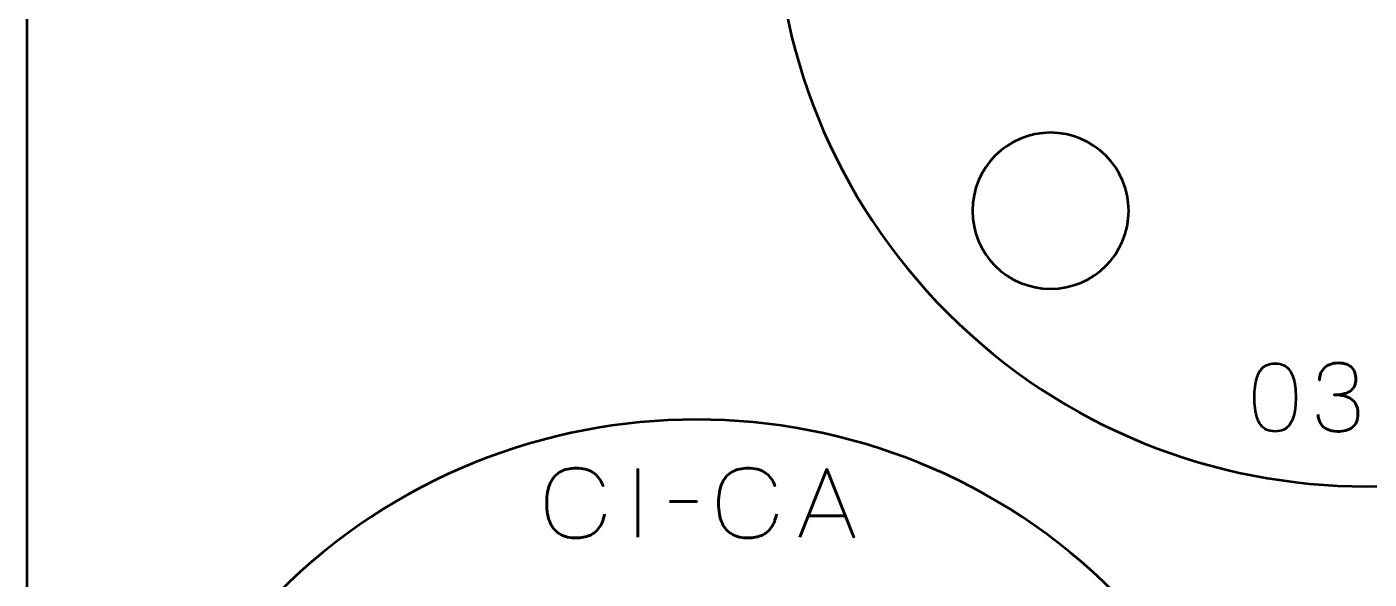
# Model space of a CAD drawing. Header units: centimetres. Extents: x -21 to 0, y -29.7 to 0.
# Drawn here: x -21 to -14.99, y -16.17 to -13.69 of the extents above; entities that cross this region are included whole.
import ezdxf

# ---------------------------------------------------------------- set-up
doc = ezdxf.new("R2010")
doc.units = ezdxf.units.CM
doc.header["$MEASUREMENT"] = 0
doc.layers.add('Layer 1', color=7, linetype='Continuous')

msp = doc.modelspace()

# ---------------------------------------------------------------- linework, layer by layer
at = {"layer": 'Layer 1', "color": 22, "lineweight": 53}
msp.add_open_spline([(-21.00003, -29.19995), (-21.00003, -29.19995), (-21.00003, -0.49992), (-21.00003, -0.49992), (-21.00003, -0.49992), (-21.00003, -0.22295), (-20.77694, 0.00004), (-20.49994, 0.00004), (-20.49994, 0.00004), (-20.49994, 0.00004), (-0.50008, 0.00004), (-0.50008, 0.00004), (-0.50008, 0.00004), (-0.22294, 0.00004), (0.00002, -0.22295), (0.00002, -0.49992), (0.00002, -0.49992), (0.00002, -0.49992), (0.00002, -29.19995), (0.00002, -29.19995), (0.00002, -29.19995), (0.00002, -29.47695), (-0.22294, -29.70004), (-0.50008, -29.70004), (-0.50008, -29.70004), (-0.50008, -29.70004), (-20.49994, -29.70004), (-20.49994, -29.70004), (-20.49994, -29.70004), (-20.77694, -29.70004), (-21.00003, -29.47695), (-21.00003, -29.19995)], degree=3, knots=[0, 0, 0, 0, 0.125, 0.125, 0.125, 0.125, 0.25, 0.25, 0.25, 0.25, 0.375, 0.375, 0.375, 0.375, 0.5, 0.5, 0.5, 0.5, 0.625, 0.625, 0.625, 0.625, 0.75, 0.75, 0.75, 0.75, 0.875, 0.875, 0.875, 0.875, 1, 1, 1, 1], dxfattribs=at)
at = {"layer": 'Layer 1', "color": 114, "lineweight": 53}
for points in [[(-13.12615, -11.22621), (-12.09145, -12.26091), (-12.09145, -13.93915), (-13.12618, -14.97388), (-13.12618, -14.97388), (-14.16088, -16.00858), (-15.83912, -16.00858), (-16.87382, -14.97388), (-16.87382, -14.97388), (-17.90854, -13.93915), (-17.90854, -12.26091), (-16.87384, -11.22621), (-16.87384, -11.22621), (-15.83912, -10.19148), (-14.16088, -10.19148), (-13.12615, -11.22621)], [(-16.12615, -16.22619), (-15.09145, -17.26089), (-15.09145, -18.93913), (-16.12618, -19.97386), (-16.12618, -19.97386), (-17.16088, -21.00856), (-18.83912, -21.00856), (-19.87382, -19.97386), (-19.87382, -19.97386), (-20.90854, -18.93913), (-20.90854, -17.26089), (-19.87384, -16.22619), (-19.87384, -16.22619), (-18.83912, -15.19146), (-17.16088, -15.19146), (-16.12615, -16.22619)]]:
    msp.add_open_spline(points, degree=3, knots=[0, 0, 0, 0, 0.25, 0.25, 0.25, 0.25, 0.5, 0.5, 0.5, 0.5, 0.75, 0.75, 0.75, 0.75, 1, 1, 1, 1], dxfattribs=at)
at = {"layer": 'Layer 1', "color": 250, "lineweight": 53}
msp.add_open_spline([(-16.41421, -14.16423), (-16.22094, -14.16423), (-16.0642, -14.32097), (-16.0642, -14.51424), (-16.0642, -14.51424), (-16.0642, -14.70752), (-16.22094, -14.86426), (-16.41421, -14.86426), (-16.41421, -14.86426), (-16.60749, -14.86426), (-16.76423, -14.70752), (-16.76423, -14.51424), (-16.76423, -14.51424), (-16.76423, -14.32097), (-16.60749, -14.16423), (-16.41421, -14.16423)], degree=3, knots=[0, 0, 0, 0, 0.25, 0.25, 0.25, 0.25, 0.5, 0.5, 0.5, 0.5, 0.75, 0.75, 0.75, 0.75, 1, 1, 1, 1], dxfattribs=at)
at = {"layer": 'Layer 1', "color": 30, "lineweight": 53}
for points, knots in [([(-15.40833, -15.50346), (-15.39352, -15.50339), (-15.38075, -15.50078), (-15.37009, -15.4957), (-15.37009, -15.4957), (-15.35951, -15.49062), (-15.35069, -15.48335), (-15.34364, -15.47411), (-15.34364, -15.47411), (-15.33665, -15.4648), (-15.33115, -15.45379), (-15.32706, -15.44109), (-15.32706, -15.44109), (-15.32303, -15.42839), (-15.32014, -15.41449), (-15.31852, -15.39925), (-15.31852, -15.39925), (-15.31682, -15.38401), (-15.31598, -15.36799), (-15.31605, -15.35106), (-15.31605, -15.35106), (-15.31598, -15.3342), (-15.31682, -15.31818), (-15.31852, -15.30301), (-15.31852, -15.30301), (-15.32014, -15.28784), (-15.32303, -15.27387), (-15.32706, -15.26117), (-15.32706, -15.26117), (-15.33115, -15.24854), (-15.33665, -15.23754), (-15.34364, -15.22815), (-15.34364, -15.22815), (-15.35069, -15.21884), (-15.35951, -15.21157), (-15.37009, -15.20649), (-15.37009, -15.20649), (-15.38075, -15.20134), (-15.39352, -15.19873), (-15.40833, -15.19866), (-15.40833, -15.19866), (-15.42315, -15.19873), (-15.43592, -15.20134), (-15.44658, -15.20649), (-15.44658, -15.20649), (-15.45716, -15.21157), (-15.46598, -15.21884), (-15.47303, -15.22815), (-15.47303, -15.22815), (-15.48002, -15.23754), (-15.48552, -15.24854), (-15.48961, -15.26117), (-15.48961, -15.26117), (-15.49364, -15.27387), (-15.49653, -15.28784), (-15.49815, -15.30301), (-15.49815, -15.30301), (-15.49984, -15.31818), (-15.50069, -15.3342), (-15.50062, -15.35106), (-15.50062, -15.35106), (-15.50069, -15.36799), (-15.49984, -15.38401), (-15.49815, -15.39925), (-15.49815, -15.39925), (-15.49653, -15.41449), (-15.49364, -15.42839), (-15.48961, -15.44109), (-15.48961, -15.44109), (-15.48552, -15.45379), (-15.48002, -15.4648), (-15.47303, -15.47411), (-15.47303, -15.47411), (-15.46598, -15.48335), (-15.45716, -15.49062), (-15.44658, -15.4957), (-15.44658, -15.4957), (-15.43592, -15.50078), (-15.42315, -15.50339), (-15.40833, -15.50346)], [0, 0, 0, 0, 0.05, 0.05, 0.05, 0.05, 0.1, 0.1, 0.1, 0.1, 0.15, 0.15, 0.15, 0.15, 0.2, 0.2, 0.2, 0.2, 0.25, 0.25, 0.25, 0.25, 0.3, 0.3, 0.3, 0.3, 0.35, 0.35, 0.35, 0.35, 0.4, 0.4, 0.4, 0.4, 0.45, 0.45, 0.45, 0.45, 0.5, 0.5, 0.5, 0.5, 0.55, 0.55, 0.55, 0.55, 0.6, 0.6, 0.6, 0.6, 0.65, 0.65, 0.65, 0.65, 0.7, 0.7, 0.7, 0.7, 0.75, 0.75, 0.75, 0.75, 0.8, 0.8, 0.8, 0.8, 0.85, 0.85, 0.85, 0.85, 0.9, 0.9, 0.9, 0.9, 0.95, 0.95, 0.95, 0.95, 1, 1, 1, 1]), ([(-15.40833, -15.50346), (-15.39352, -15.50339), (-15.38075, -15.50078), (-15.37009, -15.4957), (-15.37009, -15.4957), (-15.35951, -15.49062), (-15.35069, -15.48335), (-15.34364, -15.47411), (-15.34364, -15.47411), (-15.33665, -15.4648), (-15.33115, -15.45379), (-15.32706, -15.44109), (-15.32706, -15.44109), (-15.32303, -15.42839), (-15.32014, -15.41449), (-15.31852, -15.39925), (-15.31852, -15.39925), (-15.31682, -15.38401), (-15.31598, -15.36799), (-15.31605, -15.35106), (-15.31605, -15.35106), (-15.31598, -15.3342), (-15.31682, -15.31818), (-15.31852, -15.30301), (-15.31852, -15.30301), (-15.32014, -15.28784), (-15.32303, -15.27387), (-15.32706, -15.26117), (-15.32706, -15.26117), (-15.33115, -15.24854), (-15.33665, -15.23754), (-15.34364, -15.22815), (-15.34364, -15.22815), (-15.35069, -15.21884), (-15.35951, -15.21157), (-15.37009, -15.20649), (-15.37009, -15.20649), (-15.38075, -15.20134), (-15.39352, -15.19873), (-15.40833, -15.19866), (-15.40833, -15.19866), (-15.42315, -15.19873), (-15.43592, -15.20134), (-15.44658, -15.20649), (-15.44658, -15.20649), (-15.45716, -15.21157), (-15.46598, -15.21884), (-15.47303, -15.22815), (-15.47303, -15.22815), (-15.48002, -15.23754), (-15.48552, -15.24854), (-15.48961, -15.26117), (-15.48961, -15.26117), (-15.49364, -15.27387), (-15.49653, -15.28784), (-15.49815, -15.30301), (-15.49815, -15.30301), (-15.49984, -15.31818), (-15.50069, -15.3342), (-15.50062, -15.35106), (-15.50062, -15.35106), (-15.50069, -15.36799), (-15.49984, -15.38401), (-15.49815, -15.39925), (-15.49815, -15.39925), (-15.49653, -15.41449), (-15.49364, -15.42839), (-15.48961, -15.44109), (-15.48961, -15.44109), (-15.48552, -15.45379), (-15.48002, -15.4648), (-15.47303, -15.47411), (-15.47303, -15.47411), (-15.46598, -15.48335), (-15.45716, -15.49062), (-15.44658, -15.4957), (-15.44658, -15.4957), (-15.43592, -15.50078), (-15.42315, -15.50339), (-15.40833, -15.50346)], [0, 0, 0, 0, 0.05, 0.05, 0.05, 0.05, 0.1, 0.1, 0.1, 0.1, 0.15, 0.15, 0.15, 0.15, 0.2, 0.2, 0.2, 0.2, 0.25, 0.25, 0.25, 0.25, 0.3, 0.3, 0.3, 0.3, 0.35, 0.35, 0.35, 0.35, 0.4, 0.4, 0.4, 0.4, 0.45, 0.45, 0.45, 0.45, 0.5, 0.5, 0.5, 0.5, 0.55, 0.55, 0.55, 0.55, 0.6, 0.6, 0.6, 0.6, 0.65, 0.65, 0.65, 0.65, 0.7, 0.7, 0.7, 0.7, 0.75, 0.75, 0.75, 0.75, 0.8, 0.8, 0.8, 0.8, 0.85, 0.85, 0.85, 0.85, 0.9, 0.9, 0.9, 0.9, 0.95, 0.95, 0.95, 0.95, 1, 1, 1, 1]), ([(-15.21572, -15.42684), (-15.21565, -15.44208), (-15.21212, -15.45534), (-15.20514, -15.46684), (-15.20514, -15.46684), (-15.19815, -15.47827), (-15.1882, -15.48723), (-15.17522, -15.49365), (-15.17522, -15.49365), (-15.16224, -15.50007), (-15.14665, -15.50332), (-15.12851, -15.50346), (-15.12851, -15.50346), (-15.1149, -15.50346), (-15.10255, -15.50205), (-15.09133, -15.49909), (-15.09133, -15.49909), (-15.08018, -15.49612), (-15.07059, -15.49154), (-15.06247, -15.48526), (-15.06247, -15.48526), (-15.05436, -15.47898), (-15.04815, -15.47086), (-15.04371, -15.46099), (-15.04371, -15.46099), (-15.03933, -15.45104), (-15.03715, -15.43911), (-15.03708, -15.42514), (-15.03708, -15.42514), (-15.037, -15.40652), (-15.04081, -15.39078), (-15.04836, -15.37801), (-15.04836, -15.37801), (-15.05591, -15.36524), (-15.06763, -15.35565), (-15.08336, -15.34909), (-15.08336, -15.34909), (-15.09909, -15.34252), (-15.11927, -15.33921), (-15.14375, -15.33921), (-15.14375, -15.33921), (-15.12548, -15.33928), (-15.11017, -15.33759), (-15.09768, -15.33413), (-15.09768, -15.33413), (-15.08526, -15.33067), (-15.07532, -15.3258), (-15.06784, -15.31945), (-15.06784, -15.31945), (-15.06036, -15.31317), (-15.05493, -15.30569), (-15.05168, -15.29709), (-15.05168, -15.29709), (-15.04836, -15.28855), (-15.04674, -15.27917), (-15.04681, -15.26894), (-15.04681, -15.26894), (-15.04674, -15.2587), (-15.04815, -15.24925), (-15.05097, -15.2405), (-15.05097, -15.2405), (-15.05373, -15.23175), (-15.05824, -15.22406), (-15.06438, -15.2175), (-15.06438, -15.2175), (-15.07052, -15.21094), (-15.07863, -15.20579), (-15.08858, -15.20212), (-15.08858, -15.20212), (-15.0986, -15.19845), (-15.11081, -15.19662), (-15.12513, -15.19655), (-15.12513, -15.19655), (-15.13938, -15.19662), (-15.15187, -15.19873), (-15.16245, -15.20283), (-15.16245, -15.20283), (-15.17311, -15.20692), (-15.18185, -15.21249), (-15.18891, -15.21962), (-15.18891, -15.21962), (-15.19589, -15.22674), (-15.20112, -15.23486), (-15.20457, -15.24403), (-15.20457, -15.24403), (-15.2081, -15.2532), (-15.20979, -15.26294), (-15.20979, -15.27317), (-15.20979, -15.27317), (-15.20979, -15.26294), (-15.2081, -15.2532), (-15.20457, -15.24403), (-15.20457, -15.24403), (-15.20112, -15.23486), (-15.19589, -15.22674), (-15.18891, -15.21962), (-15.18891, -15.21962), (-15.18185, -15.21249), (-15.17311, -15.20692), (-15.16245, -15.20283), (-15.16245, -15.20283), (-15.15187, -15.19873), (-15.13938, -15.19662), (-15.12513, -15.19655), (-15.12513, -15.19655), (-15.11081, -15.19662), (-15.0986, -15.19845), (-15.08858, -15.20212), (-15.08858, -15.20212), (-15.07863, -15.20579), (-15.07052, -15.21094), (-15.06438, -15.2175), (-15.06438, -15.2175), (-15.05824, -15.22406), (-15.05373, -15.23175), (-15.05097, -15.2405), (-15.05097, -15.2405), (-15.04815, -15.24925), (-15.04674, -15.2587), (-15.04681, -15.26894), (-15.04681, -15.26894), (-15.04674, -15.27917), (-15.04836, -15.28855), (-15.05168, -15.29709), (-15.05168, -15.29709), (-15.05493, -15.30569), (-15.06036, -15.31317), (-15.06784, -15.31945), (-15.06784, -15.31945), (-15.07532, -15.3258), (-15.08526, -15.33067), (-15.09768, -15.33413), (-15.09768, -15.33413), (-15.11017, -15.33759), (-15.12548, -15.33928), (-15.14375, -15.33921), (-15.14375, -15.33921), (-15.11927, -15.33921), (-15.09909, -15.34252), (-15.08336, -15.34909), (-15.08336, -15.34909), (-15.06763, -15.35565), (-15.05591, -15.36524), (-15.04836, -15.37801), (-15.04836, -15.37801), (-15.04081, -15.39078), (-15.037, -15.40652), (-15.03708, -15.42514), (-15.03708, -15.42514), (-15.03715, -15.43911), (-15.03933, -15.45104), (-15.04371, -15.46099), (-15.04371, -15.46099), (-15.04815, -15.47086), (-15.05436, -15.47898), (-15.06247, -15.48526), (-15.06247, -15.48526), (-15.07059, -15.49154), (-15.08018, -15.49612), (-15.09133, -15.49909), (-15.09133, -15.49909), (-15.10255, -15.50205), (-15.1149, -15.50346), (-15.12851, -15.50346), (-15.12851, -15.50346), (-15.14665, -15.50332), (-15.16224, -15.50007), (-15.17522, -15.49365), (-15.17522, -15.49365), (-15.1882, -15.48723), (-15.19815, -15.47827), (-15.20514, -15.46684), (-15.20514, -15.46684), (-15.21212, -15.45534), (-15.21565, -15.44208), (-15.21572, -15.42684)], [0, 0, 0, 0, 0.0227273, 0.0227273, 0.0227273, 0.0227273, 0.0454545, 0.0454545, 0.0454545, 0.0454545, 0.0681818, 0.0681818, 0.0681818, 0.0681818, 0.0909091, 0.0909091, 0.0909091, 0.0909091, 0.1136364, 0.1136364, 0.1136364, 0.1136364, 0.1363636, 0.1363636, 0.1363636, 0.1363636, 0.1590909, 0.1590909, 0.1590909, 0.1590909, 0.1818182, 0.1818182, 0.1818182, 0.1818182, 0.2045455, 0.2045455, 0.2045455, 0.2045455, 0.2272727, 0.2272727, 0.2272727, 0.2272727, 0.25, 0.25, 0.25, 0.25, 0.2727273, 0.2727273, 0.2727273, 0.2727273, 0.2954545, 0.2954545, 0.2954545, 0.2954545, 0.3181818, 0.3181818, 0.3181818, 0.3181818, 0.3409091, 0.3409091, 0.3409091, 0.3409091, 0.3636364, 0.3636364, 0.3636364, 0.3636364, 0.3863636, 0.3863636, 0.3863636, 0.3863636, 0.4090909, 0.4090909, 0.4090909, 0.4090909, 0.4318182, 0.4318182, 0.4318182, 0.4318182, 0.4545455, 0.4545455, 0.4545455, 0.4545455, 0.4772727, 0.4772727, 0.4772727, 0.4772727, 0.5, 0.5, 0.5, 0.5, 0.5227273, 0.5227273, 0.5227273, 0.5227273, 0.5454545, 0.5454545, 0.5454545, 0.5454545, 0.5681818, 0.5681818, 0.5681818, 0.5681818, 0.5909091, 0.5909091, 0.5909091, 0.5909091, 0.6136364, 0.6136364, 0.6136364, 0.6136364, 0.6363636, 0.6363636, 0.6363636, 0.6363636, 0.6590909, 0.6590909, 0.6590909, 0.6590909, 0.6818182, 0.6818182, 0.6818182, 0.6818182, 0.7045455, 0.7045455, 0.7045455, 0.7045455, 0.7272727, 0.7272727, 0.7272727, 0.7272727, 0.75, 0.75, 0.75, 0.75, 0.7727273, 0.7727273, 0.7727273, 0.7727273, 0.7954545, 0.7954545, 0.7954545, 0.7954545, 0.8181818, 0.8181818, 0.8181818, 0.8181818, 0.8409091, 0.8409091, 0.8409091, 0.8409091, 0.8636364, 0.8636364, 0.8636364, 0.8636364, 0.8863636, 0.8863636, 0.8863636, 0.8863636, 0.9090909, 0.9090909, 0.9090909, 0.9090909, 0.9318182, 0.9318182, 0.9318182, 0.9318182, 0.9545455, 0.9545455, 0.9545455, 0.9545455, 0.9772727, 0.9772727, 0.9772727, 0.9772727, 1, 1, 1, 1]), ([(-18.41222, -15.87489), (-18.41674, -15.89909), (-18.42464, -15.91906), (-18.43572, -15.93472), (-18.43572, -15.93472), (-18.44686, -15.95032), (-18.46112, -15.96189), (-18.47847, -15.96944), (-18.47847, -15.96944), (-18.49576, -15.97699), (-18.51608, -15.9808), (-18.53922, -15.98073), (-18.53922, -15.98073), (-18.56737, -15.9808), (-18.59129, -15.97536), (-18.61091, -15.96429), (-18.61091, -15.96429), (-18.63052, -15.95328), (-18.64548, -15.93628), (-18.65578, -15.91321), (-18.65578, -15.91321), (-18.66608, -15.89013), (-18.67123, -15.86057), (-18.6713, -15.82452), (-18.6713, -15.82452), (-18.67123, -15.78861), (-18.66608, -15.75911), (-18.65578, -15.73604), (-18.65578, -15.73604), (-18.64548, -15.71297), (-18.63052, -15.6959), (-18.61091, -15.68482), (-18.61091, -15.68482), (-18.59129, -15.67374), (-18.56737, -15.66824), (-18.53922, -15.66831), (-18.53922, -15.66831), (-18.50909, -15.66824), (-18.48384, -15.67466), (-18.46352, -15.68757), (-18.46352, -15.68757), (-18.44327, -15.70048), (-18.42838, -15.72045), (-18.419, -15.74747), (-18.419, -15.74747), (-18.42838, -15.72045), (-18.44327, -15.70048), (-18.46352, -15.68757), (-18.46352, -15.68757), (-18.48384, -15.67466), (-18.50909, -15.66824), (-18.53922, -15.66831), (-18.53922, -15.66831), (-18.56737, -15.66824), (-18.59129, -15.67374), (-18.61091, -15.68482), (-18.61091, -15.68482), (-18.63052, -15.6959), (-18.64548, -15.71297), (-18.65578, -15.73604), (-18.65578, -15.73604), (-18.66608, -15.75911), (-18.67123, -15.78861), (-18.6713, -15.82452), (-18.6713, -15.82452), (-18.67123, -15.86057), (-18.66608, -15.89013), (-18.65578, -15.91321), (-18.65578, -15.91321), (-18.64548, -15.93628), (-18.63052, -15.95328), (-18.61091, -15.96429), (-18.61091, -15.96429), (-18.59129, -15.97536), (-18.56737, -15.9808), (-18.53922, -15.98073), (-18.53922, -15.98073), (-18.51608, -15.9808), (-18.49576, -15.97699), (-18.47847, -15.96944), (-18.47847, -15.96944), (-18.46112, -15.96189), (-18.44686, -15.95032), (-18.43572, -15.93472), (-18.43572, -15.93472), (-18.42464, -15.91906), (-18.41674, -15.89909), (-18.41222, -15.87489)], [0, 0, 0, 0, 0.0454545, 0.0454545, 0.0454545, 0.0454545, 0.0909091, 0.0909091, 0.0909091, 0.0909091, 0.1363636, 0.1363636, 0.1363636, 0.1363636, 0.1818182, 0.1818182, 0.1818182, 0.1818182, 0.2272727, 0.2272727, 0.2272727, 0.2272727, 0.2727273, 0.2727273, 0.2727273, 0.2727273, 0.3181818, 0.3181818, 0.3181818, 0.3181818, 0.3636364, 0.3636364, 0.3636364, 0.3636364, 0.4090909, 0.4090909, 0.4090909, 0.4090909, 0.4545455, 0.4545455, 0.4545455, 0.4545455, 0.5, 0.5, 0.5, 0.5, 0.5454545, 0.5454545, 0.5454545, 0.5454545, 0.5909091, 0.5909091, 0.5909091, 0.5909091, 0.6363636, 0.6363636, 0.6363636, 0.6363636, 0.6818182, 0.6818182, 0.6818182, 0.6818182, 0.7272727, 0.7272727, 0.7272727, 0.7272727, 0.7727273, 0.7727273, 0.7727273, 0.7727273, 0.8181818, 0.8181818, 0.8181818, 0.8181818, 0.8636364, 0.8636364, 0.8636364, 0.8636364, 0.9090909, 0.9090909, 0.9090909, 0.9090909, 0.9545455, 0.9545455, 0.9545455, 0.9545455, 1, 1, 1, 1]), ([(-18.26236, -15.97734), (-18.26236, -15.97734), (-18.26236, -15.67212), (-18.26236, -15.67212), (-18.26236, -15.67212), (-18.26236, -15.67212), (-18.26236, -15.97734), (-18.26236, -15.97734)], [0, 0, 0, 0, 0.5, 0.5, 0.5, 0.5, 1, 1, 1, 1]), ([(-17.64218, -15.87489), (-17.6467, -15.89909), (-17.6546, -15.91906), (-17.66568, -15.93472), (-17.66568, -15.93472), (-17.67682, -15.95032), (-17.69108, -15.96189), (-17.70843, -15.96944), (-17.70843, -15.96944), (-17.72572, -15.97699), (-17.74604, -15.9808), (-17.76918, -15.98073), (-17.76918, -15.98073), (-17.79733, -15.9808), (-17.82125, -15.97536), (-17.84087, -15.96429), (-17.84087, -15.96429), (-17.86048, -15.95328), (-17.87544, -15.93628), (-17.88574, -15.91321), (-17.88574, -15.91321), (-17.89604, -15.89013), (-17.90119, -15.86057), (-17.90126, -15.82452), (-17.90126, -15.82452), (-17.90119, -15.78861), (-17.89604, -15.75911), (-17.88574, -15.73604), (-17.88574, -15.73604), (-17.87544, -15.71297), (-17.86048, -15.6959), (-17.84087, -15.68482), (-17.84087, -15.68482), (-17.82125, -15.67374), (-17.79733, -15.66824), (-17.76918, -15.66831), (-17.76918, -15.66831), (-17.73905, -15.66824), (-17.7138, -15.67466), (-17.69348, -15.68757), (-17.69348, -15.68757), (-17.67323, -15.70048), (-17.65834, -15.72045), (-17.64896, -15.74747), (-17.64896, -15.74747), (-17.65834, -15.72045), (-17.67323, -15.70048), (-17.69348, -15.68757), (-17.69348, -15.68757), (-17.7138, -15.67466), (-17.73905, -15.66824), (-17.76918, -15.66831), (-17.76918, -15.66831), (-17.79733, -15.66824), (-17.82125, -15.67374), (-17.84087, -15.68482), (-17.84087, -15.68482), (-17.86048, -15.6959), (-17.87544, -15.71297), (-17.88574, -15.73604), (-17.88574, -15.73604), (-17.89604, -15.75911), (-17.90119, -15.78861), (-17.90126, -15.82452), (-17.90126, -15.82452), (-17.90119, -15.86057), (-17.89604, -15.89013), (-17.88574, -15.91321), (-17.88574, -15.91321), (-17.87544, -15.93628), (-17.86048, -15.95328), (-17.84087, -15.96429), (-17.84087, -15.96429), (-17.82125, -15.97536), (-17.79733, -15.9808), (-17.76918, -15.98073), (-17.76918, -15.98073), (-17.74604, -15.9808), (-17.72572, -15.97699), (-17.70843, -15.96944), (-17.70843, -15.96944), (-17.69108, -15.96189), (-17.67682, -15.95032), (-17.66568, -15.93472), (-17.66568, -15.93472), (-17.6546, -15.91906), (-17.6467, -15.89909), (-17.64218, -15.87489)], [0, 0, 0, 0, 0.0454545, 0.0454545, 0.0454545, 0.0454545, 0.0909091, 0.0909091, 0.0909091, 0.0909091, 0.1363636, 0.1363636, 0.1363636, 0.1363636, 0.1818182, 0.1818182, 0.1818182, 0.1818182, 0.2272727, 0.2272727, 0.2272727, 0.2272727, 0.2727273, 0.2727273, 0.2727273, 0.2727273, 0.3181818, 0.3181818, 0.3181818, 0.3181818, 0.3636364, 0.3636364, 0.3636364, 0.3636364, 0.4090909, 0.4090909, 0.4090909, 0.4090909, 0.4545455, 0.4545455, 0.4545455, 0.4545455, 0.5, 0.5, 0.5, 0.5, 0.5454545, 0.5454545, 0.5454545, 0.5454545, 0.5909091, 0.5909091, 0.5909091, 0.5909091, 0.6363636, 0.6363636, 0.6363636, 0.6363636, 0.6818182, 0.6818182, 0.6818182, 0.6818182, 0.7272727, 0.7272727, 0.7272727, 0.7272727, 0.7727273, 0.7727273, 0.7727273, 0.7727273, 0.8181818, 0.8181818, 0.8181818, 0.8181818, 0.8636364, 0.8636364, 0.8636364, 0.8636364, 0.9090909, 0.9090909, 0.9090909, 0.9090909, 0.9545455, 0.9545455, 0.9545455, 0.9545455, 1, 1, 1, 1]), ([(-17.53804, -15.97734), (-17.53804, -15.97734), (-17.41697, -15.67212), (-17.41697, -15.67212), (-17.41697, -15.67212), (-17.41697, -15.67212), (-17.29547, -15.97734), (-17.29547, -15.97734), (-17.29547, -15.97734), (-17.29547, -15.97734), (-17.41697, -15.67212), (-17.41697, -15.67212), (-17.41697, -15.67212), (-17.41697, -15.67212), (-17.53804, -15.97734), (-17.53804, -15.97734)], [0, 0, 0, 0, 0.25, 0.25, 0.25, 0.25, 0.5, 0.5, 0.5, 0.5, 0.75, 0.75, 0.75, 0.75, 1, 1, 1, 1]), ([(-18.12139, -15.81774), (-18.12139, -15.81774), (-17.9982, -15.81774), (-17.9982, -15.81774), (-17.9982, -15.81774), (-17.9982, -15.81774), (-18.12139, -15.81774), (-18.12139, -15.81774)], [0, 0, 0, 0, 0.5, 0.5, 0.5, 0.5, 1, 1, 1, 1]), ([(-17.49994, -15.88124), (-17.49994, -15.88124), (-17.334, -15.88124), (-17.334, -15.88124), (-17.334, -15.88124), (-17.334, -15.88124), (-17.49994, -15.88124), (-17.49994, -15.88124)], [0, 0, 0, 0, 0.5, 0.5, 0.5, 0.5, 1, 1, 1, 1])]:
    msp.add_open_spline(points, degree=3, knots=knots, dxfattribs=at)

doc.saveas('drawing.dxf')
